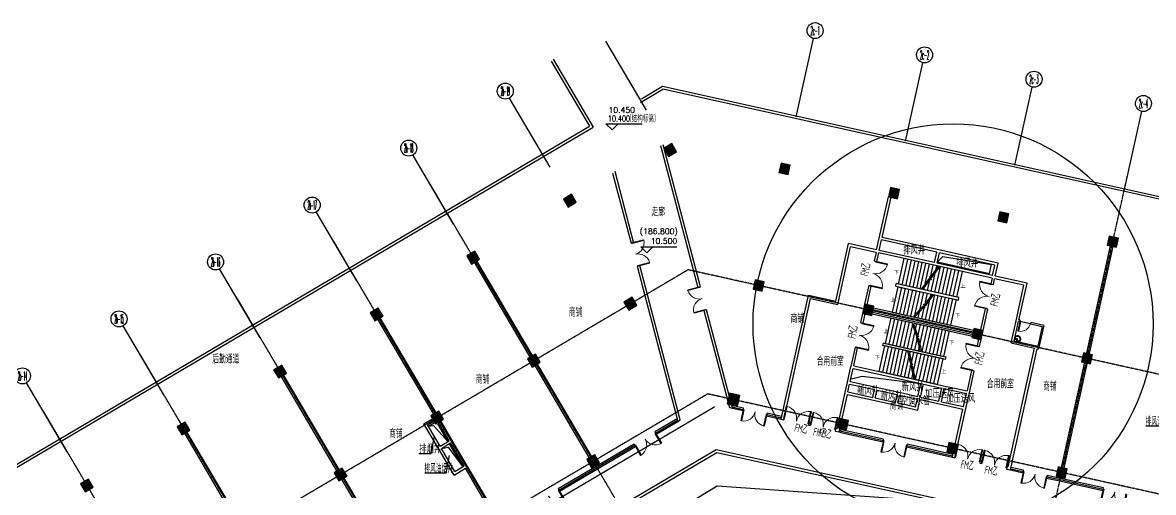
# Model space of a CAD drawing. Header units: metres. Extents: x -605703 to 859526, y 36355 to 746455.
# Drawn here: x -519400 to -434656, y 711287 to 746455 of the extents above; entities that cross this region are included whole.
import ezdxf
from ezdxf.enums import TextEntityAlignment as Align

# ---------------------------------------------------------------- set-up
doc = ezdxf.new("R2010")
doc.units = ezdxf.units.M
doc.linetypes.add('CENTER2', pattern=[2.541, 1.587, -0.318, 0.318, -0.318])
for name, color, linetype in [('ACS-JZ', 1, 'Continuous'), ('AXIS', 3, 'Continuous'), ('AXIS_TEXT', 7, 'Continuous'), ('COLUMN', 2, 'Continuous'), ('DIM_ELEV', 3, 'Continuous'), ('DOTE', 251, 'CENTER2'), ('J-STAIR', 163, 'Continuous'), ('J-TEXT', 7, 'Continuous'), ('j-WINDOW_TEXT', 7, 'Continuous'), ('LVTRY', 6, 'Continuous'), ('PUB_DIM', 3, 'Continuous'), ('PUB_HATCH', 8, 'Continuous'), ('PUB_TEXT', 7, 'Continuous'), ('S-看线', 5, 'Continuous'), ('STAIR', 3, 'Continuous'), ('WALL', 2, 'Continuous'), ('WINDOW', 4, 'Continuous'), ('栏杆', 6, 'Continuous')]:
    doc.layers.add(name, color=color, linetype=linetype)
doc.styles.add('_TCH_AXIS', font='COMPLEX', dxfattribs={"bigfont": 'GBCBIG'})
doc.styles.add('_TCH_DIM', font='simplex_.ttf', dxfattribs={"bigfont": 'GBCBIG'})
doc.styles.add('COMPLEX', font='COMPLEX')
doc.styles.add('mobin', font='ros.shx', dxfattribs={"width": 0.55, "bigfont": 'hzdf2.shx'})
doc.styles.add('探索者', font='tssdeng.shx', dxfattribs={"width": 0.65, "bigfont": 'tssdchn.shx'})

# ---------------------------------------------------------------- blocks, each defined once
blk = doc.blocks.new('$DorLib2D$00000002')
at = {"color": 0}
for p, q in [((-0.5, 0), (-0.5, 0.4875)), ((-0.475, 0.4875), (-0.5, 0.4875)), ((-0.475, 0), (-0.475, 0.4875)), ((0.475, 0), (0.475, 0.4875)), ((0.475, 0.4875), (0.5, 0.4875)), ((0.5, 0), (0.5, 0.4875)), ((-0.5, 0), (-0.475, 0)), ((0.5, 0), (0.475, 0))]:
    blk.add_line(p, q, dxfattribs=at)
at = {"color": 0, "lineweight": 13}
for centre, start, end in [((-0.4875, 0), 0, 88.53072), ((0.4875, 0), 91.46928, 180)]:
    blk.add_arc(centre, 0.4875, start, end, dxfattribs=at)
blk = doc.blocks.new('_AXISO')
blk.add_circle((0, 0), 0.5)
at = {"layer": 'AXIS_TEXT', "style": 'COMPLEX', "width": 1.041667}
blk.add_attdef('A', text='', height=0.56, dxfattribs=at).set_placement((-0.25, -0.28), (0.25, -0.28), align=Align.FIT)
blk = doc.blocks.new('$TCHSYS$DOOR2D')
for p, q in [((0.45, 0.975), (0.5, 0.975)), ((0.45, 0), (0.45, 0.975)), ((0.5, 0), (0.45, 0)), ((0.5, 0), (0.5, 0.975))]:
    blk.add_line(p, q)
at = {"lineweight": 13}
blk.add_arc((0.475, 0), 0.975, 91.46928, 180, dxfattribs=at)
blk = doc.blocks.new('$plan$00000345')
at = {"color": 6}
for q in [(0, -393), (392, 0)]:
    blk.add_line((0, 0), q, dxfattribs=at)
for centre, radius in [((48, -168), 19), ((175, -175), 34.6), ((168, -48), 19)]:
    blk.add_circle(centre, radius, dxfattribs=at)
at = {"color": 6, "lineweight": 13}
for centre, radius in [((48, -168), 10), ((175, -175), 26.5), ((168, -48), 10)]:
    blk.add_circle(centre, radius, dxfattribs=at)
at = {"color": 6}
for centre, radius, start, end in [((161, -163), 282, 235.02413, 35.23469), ((136, -292), 100, 155.61574, 251.56511), ((418, -420), 410, 114.38426, 155.61574), ((174, -176), 222, 251.56511, 18.43489), ((290, -138), 100, 18.43489, 114.38426)]:
    blk.add_arc(centre, radius, start, end, dxfattribs=at)
at = {"color": 6, "width": 0.8, "flags": 9}
for tag in ['XSIZE', 'YSIZE']:
    blk.add_attdef(tag, (0, 0), '', height=0.5, dxfattribs=at)
blk = doc.blocks.new('_FZH')
blk.add_lwpolyline([(-0.5, -0.5), (0.5, -0.5), (0.5, 0.5), (-0.5, 0.5)], close=True)
at = {"layer": 'PUB_HATCH'}
blk.add_solid([(-0.5, -0.5), (0.5, -0.5), (-0.5, 0.5), (0.5, 0.5)], dxfattribs=at)

msp = doc.modelspace()

# ---------------------------------------------------------------- linework, layer by layer
at = {"ltscale": 4, "extrusion": (-1.1827e-23, -1.32164e-09, 1), "elevation": 0}
msp.add_lwpolyline([(-477314, 705727), (-467352, 711767), (-450966, 710617)], dxfattribs=at)
at = {"layer": 'ACS-JZ', "ltscale": 4, "extrusion": (-1.1827e-23, -1.32164e-09, 1)}
msp.add_circle((-449669, 723884, 0), 14988, dxfattribs=at)
at = {"layer": 'AXIS', "extrusion": (-1.1827e-23, -1.32164e-09, 1)}
for p, q in [((-472637, 739902, 0), (-475682, 745072, 0)), ((-461432, 739411, 0), (-460133, 745269, 0)), ((-453231, 737593, 0), (-451933, 743451, 0)), ((-445030, 735775, 0), (-443732, 741633, 0)), ((-479875, 735639, 0), (-482920, 740809, 0)), ((-436829, 733957, 0), (-435531, 739815, 0)), ((-487112, 731376, 0), (-490158, 736545, 0)), ((-494350, 727112, 0), (-497395, 732282, 0)), ((-501588, 722849, 0), (-504633, 728019, 0)), ((-508825, 718585, 0), (-511871, 723755, 0)), ((-516063, 714322, 0), (-519108, 719492, 0))]:
    msp.add_line(p, q, dxfattribs=at)
at = {"layer": 'DIM_ELEV', "extrusion": (-1.1827e-23, -1.32164e-09, 1)}
for p, q in [((-475229, 738436, 0), (-475679, 738886, 0)), ((-475679, 738886, 0), (-472979, 738886, 0)), ((-475229, 738436, 0), (-474779, 738886, 0)), ((-472613, 729219, 0), (-473063, 729669, 0)), ((-473063, 729669, 0), (-470363, 729669, 0)), ((-472613, 729219, 0), (-472163, 729669, 0))]:
    msp.add_line(p, q, dxfattribs=at)
at = {"layer": 'DOTE', "extrusion": (-1.1827e-23, -1.32164e-09, 1)}
for p, q in [((-447163, 687342, 0), (-436596, 735010, 0)), ((-488883, 734381, 0), (-467868, 698706, 0)), ((-496120, 730117, 0), (-470613, 686815, 0)), ((-591829, 655919, 0), (-469548, 727950, 0)), ((-305429, 691567, 0), (-469548, 727950, 0)), ((-503358, 725854, 0), (-477865, 682577, 0)), ((-510595, 721590, 0), (-485140, 678376, 0)), ((-587388, 648379, 0), (-468077, 718661, 0)), ((-336123, 689409, 0), (-468077, 718661, 0)), ((-586830, 647432, 0), (-467519, 717713, 0)), ((-517833, 717327, 0), (-492377, 674113, 0))]:
    msp.add_line(p, q, dxfattribs=at)
at = {"layer": 'J-STAIR', "ltscale": 4, "extrusion": (-1.1827e-23, -1.32164e-09, 1)}
for p, q in [((-455740, 724658, 0), (-448223, 722991, 0)), ((-455643, 725097, 0), (-448125, 723431, 0)), ((-457283, 719776, 0), (-456487, 719995, 0)), ((-456487, 719995, 0), (-452082, 719443, 0))]:
    msp.add_line(p, q, dxfattribs=at)
at = {"layer": 'J-STAIR', "ltscale": 4, "extrusion": (-1.1827e-23, -1.32164e-09, 1), "elevation": 0}
for points in [[(-432852, 715858), (-433624, 716236), (-435215, 716236)], [(-488551, 715494), (-488801, 714175), (-489694, 714175)], [(-487426, 714048), (-487677, 712730), (-489268, 712730)]]:
    msp.add_lwpolyline(points, dxfattribs=at)
at = {"layer": 'PUB_DIM', "extrusion": (-1.1827e-23, -1.32164e-09, 1), "elevation": 0}
for points in [[(-453644, 727770, 0, 0, 0), (-452893, 727603, 80, 0, 0), (-452600, 727538, 0, 0, 0)], [(-449223, 726805, 0, 0, 0), (-449974, 726971, 80, 0, 0), (-450267, 727036, 0, 0, 0)], [(-453912, 725712, 0, 0, 0), (-453162, 725546, 80, 0, 0), (-452869, 725481, 0, 0, 0)], [(-449665, 724601, 0, 0, 0), (-450416, 724767, 80, 0, 0), (-450709, 724832, 0, 0, 0)], [(-454432, 723369, 0, 0, 0), (-453681, 723203, 80, 0, 0), (-453388, 723138, 0, 0, 0)], [(-450113, 722582, 0, 0, 0), (-450863, 722748, 80, 0, 0), (-451156, 722813, 0, 0, 0)], [(-455058, 721391, 0, 0, 0), (-454307, 721225, 80, 0, 0), (-454014, 721160, 0, 0, 0)], [(-450644, 720398, 0, 0, 0), (-451394, 720564, 80, 0, 0), (-451687, 720629, 0, 0, 0)]]:
    msp.add_lwpolyline(points, format="xyseb", dxfattribs=at)
at = {"layer": 'S-看线', "ltscale": 4, "extrusion": (-1.1827e-23, -1.32164e-09, 1)}
for p, q in [((-450834, 728538, 0), (-446929, 727672, 0)), ((-446929, 727672, 0), (-446777, 728356, 0))]:
    msp.add_line(p, q, dxfattribs=at)
at = {"layer": 'S-看线', "ltscale": 4, "extrusion": (-1.1827e-23, -1.32164e-09, 1), "elevation": 0}
for points in [[(-450834, 728538), (-450424, 728953), (-446777, 728356)], [(-488988, 716237), (-488558, 716491)], [(-488988, 716237), (-488615, 716296), (-487531, 715093)], [(-488318, 716429), (-487531, 715093)], [(-488011, 714578), (-487505, 714680), (-486415, 713198)], [(-487430, 714921), (-486415, 713198)]]:
    msp.add_lwpolyline(points, dxfattribs=at)
at = {"layer": 'STAIR', "extrusion": (-1.1827e-23, -1.32164e-09, 1)}
for p, q in [((-453762, 726883, 0), (-453340, 728786, 0)), ((-453488, 726822, 0), (-453066, 728726, 0)), ((-448966, 727817, 0), (-453340, 728786, 0)), ((-453215, 726761, 0), (-452793, 728665, 0)), ((-452942, 726701, 0), (-452520, 728605, 0)), ((-452668, 726640, 0), (-452246, 728544, 0)), ((-452395, 726580, 0), (-451973, 728483, 0)), ((-452122, 726519, 0), (-451700, 728423, 0)), ((-451848, 726458, 0), (-451426, 728362, 0)), ((-451575, 726398, 0), (-451153, 728302, 0)), ((-451356, 727401, 0), (-450756, 728192, 0)), ((-451301, 726337, 0), (-450879, 728241, 0)), ((-451260, 727362, 0), (-450648, 728169, 0)), ((-451028, 726277, 0), (-450606, 728180, 0)), ((-450755, 726216, 0), (-450333, 728120, 0)), ((-450481, 726155, 0), (-450059, 728059, 0)), ((-450208, 726095, 0), (-449786, 727999, 0)), ((-452044, 726502, 0), (-451444, 727293, 0)), ((-451936, 726478, 0), (-451348, 727254, 0)), ((-451444, 727293, 0), (-451278, 727225, 0)), ((-451278, 727225, 0), (-451424, 727451, 0)), ((-451424, 727451, 0), (-451260, 727362, 0)), ((-449935, 726034, 0), (-449513, 727938, 0)), ((-449661, 725974, 0), (-449239, 727877, 0)), ((-449388, 725913, 0), (-448966, 727817, 0)), ((-453805, 726687, 0), (-454227, 724784, 0)), ((-453532, 726627, 0), (-453954, 724723, 0)), ((-453805, 726687, 0), (-449431, 725718, 0)), ((-449388, 725913, 0), (-453762, 726883, 0)), ((-453258, 726566, 0), (-453680, 724662, 0)), ((-452985, 726505, 0), (-453407, 724602, 0)), ((-452712, 726445, 0), (-453134, 724541, 0)), ((-452438, 726384, 0), (-452860, 724481, 0)), ((-452165, 726324, 0), (-452587, 724420, 0)), ((-451891, 726263, 0), (-452314, 724359, 0)), ((-451618, 726202, 0), (-452040, 724299, 0)), ((-451812, 725321, 0), (-451212, 726112, 0)), ((-451345, 726142, 0), (-451767, 724238, 0)), ((-451717, 725282, 0), (-451105, 726089, 0)), ((-451071, 726081, 0), (-451493, 724178, 0)), ((-450798, 726021, 0), (-451220, 724117, 0)), ((-450525, 725960, 0), (-450947, 724056, 0)), ((-450251, 725899, 0), (-450673, 723996, 0)), ((-449978, 725839, 0), (-450400, 723935, 0)), ((-449705, 725778, 0), (-450127, 723875, 0)), ((-449431, 725718, 0), (-449853, 723814, 0)), ((-454227, 724784, 0), (-449853, 723814, 0)), ((-452603, 724498, 0), (-451918, 725216, 0)), ((-452499, 724462, 0), (-451827, 725166, 0)), ((-451918, 725216, 0), (-451761, 725130, 0)), ((-451761, 725130, 0), (-451880, 725371, 0)), ((-451880, 725371, 0), (-451717, 725282, 0)), ((-454324, 724344, 0), (-454746, 722440, 0)), ((-454051, 724284, 0), (-454473, 722380, 0)), ((-454324, 724344, 0), (-449951, 723375, 0)), ((-453778, 724223, 0), (-454200, 722319, 0)), ((-453504, 724162, 0), (-453926, 722259, 0)), ((-453231, 724102, 0), (-453653, 722198, 0)), ((-452958, 724041, 0), (-453380, 722137, 0)), ((-452684, 723981, 0), (-453106, 722077, 0)), ((-452411, 723920, 0), (-452833, 722016, 0)), ((-452732, 723917, 0), (-452414, 722976, 0)), ((-452623, 723905, 0), (-452311, 722983, 0)), ((-452138, 723859, 0), (-452560, 721956, 0)), ((-451864, 723799, 0), (-452286, 721895, 0)), ((-451591, 723738, 0), (-452013, 721834, 0)), ((-452236, 722988, 0), (-452446, 722820, 0)), ((-452414, 722976, 0), (-452236, 722988, 0)), ((-451317, 723678, 0), (-451739, 721774, 0)), ((-451044, 723617, 0), (-451466, 721713, 0)), ((-450771, 723556, 0), (-451193, 721653, 0)), ((-450497, 723496, 0), (-450919, 721592, 0)), ((-450224, 723435, 0), (-450646, 721531, 0)), ((-449951, 723375, 0), (-450373, 721471, 0)), ((-455212, 720341, 0), (-454790, 722245, 0)), ((-454938, 720281, 0), (-454516, 722185, 0)), ((-450416, 721276, 0), (-454790, 722245, 0)), ((-454746, 722440, 0), (-450373, 721471, 0)), ((-454665, 720220, 0), (-454243, 722124, 0)), ((-454392, 720160, 0), (-453970, 722063, 0)), ((-452446, 722820, 0), (-452260, 722832, 0)), ((-452363, 722837, 0), (-452153, 721866, 0)), ((-452260, 722832, 0), (-452046, 721842, 0)), ((-454118, 720099, 0), (-453696, 722003, 0)), ((-453845, 720038, 0), (-453423, 721942, 0)), ((-453572, 719978, 0), (-453150, 721882, 0)), ((-453298, 719917, 0), (-452876, 721821, 0)), ((-453072, 721864, 0), (-452862, 720894, 0)), ((-453025, 719857, 0), (-452603, 721760, 0)), ((-452964, 721840, 0), (-452759, 720889, 0)), ((-452752, 719796, 0), (-452330, 721700, 0)), ((-452478, 719735, 0), (-452056, 721639, 0)), ((-452205, 719675, 0), (-451783, 721579, 0)), ((-451931, 719614, 0), (-451509, 721518, 0)), ((-451658, 719554, 0), (-451236, 721457, 0)), ((-451385, 719493, 0), (-450963, 721397, 0)), ((-451111, 719432, 0), (-450689, 721336, 0)), ((-450838, 719372, 0), (-450416, 721276, 0)), ((-450838, 719372, 0), (-455212, 720341, 0)), ((-452684, 720885, 0), (-452912, 720742, 0)), ((-452912, 720742, 0), (-452725, 720754, 0)), ((-452862, 720894, 0), (-452684, 720885, 0)), ((-452829, 720759, 0), (-452619, 719788, 0)), ((-452725, 720754, 0), (-452512, 719764, 0))]:
    msp.add_line(p, q, dxfattribs=at)
at = {"layer": 'STAIR', "color": 2, "extrusion": (-1.1827e-23, -1.32164e-09, 1)}
for p, q in [((-453966, 726723, 0), (-453923, 726918, 0)), ((-453966, 726723, 0), (-449270, 725682, 0)), ((-449227, 725877, 0), (-453923, 726918, 0)), ((-449270, 725682, 0), (-449227, 725877, 0)), ((-454908, 722476, 0), (-454951, 722281, 0)), ((-450255, 721240, 0), (-454951, 722281, 0)), ((-454908, 722476, 0), (-450212, 721435, 0)), ((-450212, 721435, 0), (-450255, 721240, 0))]:
    msp.add_line(p, q, dxfattribs=at)
at = {"layer": 'WALL', "extrusion": (-1.1827e-23, -1.32164e-09, 1)}
for p, q in [((-468600, 726685, 0), (-471392, 737297, 0)), ((-471585, 737246, 0), (-468793, 726634, 0)), ((-475181, 735193, 0), (-473803, 729956, 0)), ((-473610, 730007, 0), (-475002, 735298, 0)), ((-455201, 730326, 0), (-454514, 733425, 0)), ((-454984, 730380, 0), (-454318, 733382, 0)), ((-473803, 729956, 0), (-473610, 730007, 0)), ((-458452, 725592, 0), (-457495, 729912, 0)), ((-458300, 725354, 0), (-457343, 729674, 0)), ((-455395, 729447, 0), (-457495, 729912, 0)), ((-455439, 729252, 0), (-457343, 729674, 0)), ((-455395, 729447, 0), (-455201, 730326, 0)), ((-455200, 729404, 0), (-455027, 730185, 0)), ((-450878, 729265, 0), (-455027, 730185, 0)), ((-450737, 729438, 0), (-454984, 730380, 0)), ((-441720, 712357, 0), (-437868, 729735, 0)), ((-441525, 712314, 0), (-437672, 729692, 0)), ((-455439, 729252, 0), (-455579, 728620, 0)), ((-455384, 728577, 0), (-455243, 729208, 0)), ((-450997, 728267, 0), (-455243, 729208, 0)), ((-451051, 728484, 0), (-455200, 729404, 0)), ((-451051, 728484, 0), (-450878, 729265, 0)), ((-450856, 728441, 0), (-450683, 729222, 0)), ((-446295, 728454, 0), (-450737, 729438, 0)), ((-446533, 728302, 0), (-450683, 729222, 0)), ((-476506, 713173, 0), (-485540, 728510, 0)), ((-476334, 713275, 0), (-485368, 728611, 0)), ((-473152, 728266, 0), (-473346, 728215, 0)), ((-473346, 728215, 0), (-470291, 716603, 0)), ((-470112, 716708, 0), (-473152, 728266, 0)), ((-455579, 728620, 0), (-455384, 728577, 0)), ((-446750, 727325, 0), (-450997, 728267, 0)), ((-446706, 727521, 0), (-450856, 728441, 0)), ((-446706, 727521, 0), (-446533, 728302, 0)), ((-446511, 727477, 0), (-446295, 728454, 0)), ((-446750, 727325, 0), (-446846, 726892, 0)), ((-446650, 726849, 0), (-446554, 727282, 0)), ((-444358, 726795, 0), (-446554, 727282, 0)), ((-444119, 726947, 0), (-446511, 727477, 0)), ((-468793, 726634, 0), (-468600, 726685, 0)), ((-455990, 726765, 0), (-456299, 725371, 0)), ((-456104, 725328, 0), (-455795, 726722, 0)), ((-455795, 726722, 0), (-455990, 726765, 0)), ((-446846, 726892, 0), (-446650, 726849, 0)), ((-444948, 724135, 0), (-444358, 726795, 0)), ((-444731, 724189, 0), (-444119, 726947, 0)), ((-462558, 716772, 0), (-460502, 726047, 0)), ((-462363, 716728, 0), (-460350, 725808, 0)), ((-460502, 726047, 0), (-458452, 725592, 0)), ((-460350, 725808, 0), (-458300, 725354, 0)), ((-468142, 724944, 0), (-468336, 724893, 0)), ((-468336, 724893, 0), (-466425, 717629, 0)), ((-466205, 717580, 0), (-468142, 724944, 0)), ((-456451, 724687, 0), (-456602, 724004, 0)), ((-456407, 723961, 0), (-456255, 724644, 0)), ((-455713, 724780, 0), (-448196, 723114, 0)), ((-455670, 724975, 0), (-448152, 723309, 0)), ((-447257, 725037, 0), (-447610, 723445, 0)), ((-447415, 723401, 0), (-447062, 724994, 0)), ((-447062, 724994, 0), (-447257, 725037, 0)), ((-488591, 717138, 0), (-492778, 724246, 0)), ((-488419, 717240, 0), (-492606, 724348, 0)), ((-456602, 724004, 0), (-456407, 723961, 0)), ((-445315, 722475, 0), (-444948, 724135, 0)), ((-445077, 722627, 0), (-444752, 724091, 0)), ((-444752, 724091, 0), (-444655, 724070, 0)), ((-444633, 724167, 0), (-444731, 724189, 0)), ((-444655, 724070, 0), (-444633, 724167, 0)), ((-443852, 723994, 0), (-443874, 723897, 0)), ((-443874, 723897, 0), (-442995, 723702, 0)), ((-442876, 723778, 0), (-443852, 723994, 0)), ((-442876, 723778, 0), (-443265, 722021, 0)), ((-442995, 723702, 0), (-443320, 722237, 0)), ((-457013, 722149, 0), (-457332, 720709, 0)), ((-457116, 720763, 0), (-456818, 722106, 0)), ((-456818, 722106, 0), (-457013, 722149, 0)), ((-447761, 722761, 0), (-447874, 722256, 0)), ((-447874, 722256, 0), (-447678, 722213, 0)), ((-447678, 722213, 0), (-447566, 722718, 0)), ((-445528, 713201, 0), (-443558, 722085, 0)), ((-445376, 712963, 0), (-443363, 722042, 0)), ((-445315, 722475, 0), (-443558, 722085, 0)), ((-445077, 722627, 0), (-443417, 722259, 0)), ((-443417, 722259, 0), (-443320, 722237, 0)), ((-443363, 722042, 0), (-443265, 722021, 0)), ((-457592, 719537, 0), (-457332, 720709, 0)), ((-457375, 719592, 0), (-457159, 720568, 0)), ((-457159, 720568, 0), (-452082, 719443, 0)), ((-457116, 720763, 0), (-451941, 719616, 0)), ((-448285, 720401, 0), (-448622, 718880, 0)), ((-448448, 718740, 0), (-448089, 720358, 0)), ((-448089, 720358, 0), (-448285, 720401, 0)), ((-490982, 704647, 0), (-500016, 719983, 0)), ((-490809, 704748, 0), (-499843, 720084, 0)), ((-457765, 718756, 0), (-457592, 719537, 0)), ((-457375, 719592, 0), (-455423, 719159, 0)), ((-451941, 719616, 0), (-450379, 719270, 0)), ((-458366, 716047, 0), (-457765, 718756, 0)), ((-457548, 718811, 0), (-457419, 719397, 0)), ((-457548, 718811, 0), (-455693, 718400, 0)), ((-457419, 719397, 0), (-455564, 718985, 0)), ((-455693, 718400, 0), (-455564, 718985, 0)), ((-455498, 718356, 0), (-455368, 718942, 0)), ((-455423, 719159, 0), (-453714, 718780, 0)), ((-455368, 718942, 0), (-453855, 718607, 0)), ((-453714, 718780, 0), (-452299, 718466, 0)), ((-452299, 718466, 0), (-452082, 719443, 0)), ((-452103, 718423, 0), (-451887, 719399, 0)), ((-451887, 719399, 0), (-450520, 719096, 0)), ((-450736, 718120, 0), (-450520, 719096, 0)), ((-450541, 718077, 0), (-450325, 719053, 0)), ((-450379, 719270, 0), (-448622, 718880, 0)), ((-450325, 719053, 0), (-448665, 718685, 0)), ((-448882, 717709, 0), (-448665, 718685, 0)), ((-448708, 717568, 0), (-448448, 718740, 0)), ((-458214, 715809, 0), (-457592, 718616, 0)), ((-457592, 718616, 0), (-455639, 718183, 0)), ((-455639, 718183, 0), (-453931, 717804, 0)), ((-455498, 718356, 0), (-453985, 718021, 0)), ((-453985, 718021, 0), (-453855, 718607, 0)), ((-453931, 717804, 0), (-452320, 717447, 0)), ((-453790, 717978, 0), (-453660, 718563, 0)), ((-453790, 717978, 0), (-452472, 717685, 0)), ((-453660, 718563, 0), (-452342, 718271, 0)), ((-452472, 717685, 0), (-452342, 718271, 0)), ((-452320, 717447, 0), (-452147, 718228, 0)), ((-452147, 718228, 0), (-450682, 717903, 0)), ((-452103, 718423, 0), (-450736, 718120, 0)), ((-450682, 717903, 0), (-448925, 717514, 0)), ((-450541, 718077, 0), (-448882, 717709, 0)), ((-466425, 717629, 0), (-466205, 717580, 0)), ((-449504, 714902, 0), (-448925, 717514, 0)), ((-449308, 714859, 0), (-448708, 717568, 0)), ((-489326, 716416, 0), (-488680, 716796, 0)), ((-488234, 714563, 0), (-489326, 716416, 0)), ((-489052, 716345, 0), (-488578, 716624, 0)), ((-488113, 714751, 0), (-489052, 716345, 0)), ((-487424, 715157, 0), (-488236, 716535, 0)), ((-487201, 715172, 0), (-488063, 716637, 0)), ((-470291, 716603, 0), (-470112, 716708, 0)), ((-462558, 716772, 0), (-462363, 716728, 0)), ((-462320, 716924, 0), (-462363, 716728, 0)), ((-460465, 716513, 0), (-460508, 716317, 0)), ((-460508, 716317, 0), (-460362, 716285, 0)), ((-460319, 716480, 0), (-460465, 716513, 0)), ((-460362, 716285, 0), (-460319, 716480, 0)), ((-458122, 715993, 0), (-458100, 716091, 0)), ((-504259, 710636, 0), (-507253, 715719, 0)), ((-504036, 710652, 0), (-507081, 715821, 0)), ((-458464, 716069, 0), (-458507, 715874, 0)), ((-458507, 715874, 0), (-458214, 715809, 0)), ((-458366, 716047, 0), (-458464, 716069, 0)), ((-457927, 715950, 0), (-457905, 716047, 0)), ((-487067, 712581, 0), (-488234, 714563, 0)), ((-488113, 714751, 0), (-487424, 715157, 0)), ((-488011, 714578, 0), (-487322, 714984, 0)), ((-486996, 712855, 0), (-488011, 714578, 0)), ((-486307, 713261, 0), (-487322, 714984, 0)), ((-486084, 713277, 0), (-487201, 715172, 0)), ((-449720, 713926, 0), (-449655, 714219, 0)), ((-449720, 713926, 0), (-449525, 713882, 0)), ((-449525, 713882, 0), (-449460, 714175, 0)), ((-449482, 714078, 0), (-449525, 713882, 0)), ((-447627, 713667, 0), (-447670, 713471, 0)), ((-447480, 713634, 0), (-447627, 713667, 0)), ((-447523, 713439, 0), (-447480, 713634, 0)), ((-487067, 712581, 0), (-486206, 713089, 0)), ((-486996, 712855, 0), (-486307, 713261, 0)), ((-483744, 708910, 0), (-486206, 713089, 0)), ((-483572, 709012, 0), (-486084, 713277, 0)), ((-447670, 713471, 0), (-447523, 713439, 0)), ((-445625, 713223, 0), (-445669, 713028, 0)), ((-445669, 713028, 0), (-445376, 712963, 0)), ((-445528, 713201, 0), (-445625, 713223, 0))]:
    msp.add_line(p, q, dxfattribs=at)
at = {"layer": 'WINDOW', "extrusion": (-1.1827e-23, -1.32164e-09, 1)}
for p, q in [((-443874, 723897, 0), (-444655, 724070, 0)), ((-465366, 717599, 0), (-466262, 717798, 0)), ((-466234, 717689, 0), (-465388, 717501, 0)), ((-466205, 717580, 0), (-465410, 717404, 0)), ((-465410, 717404, 0), (-465366, 717599, 0)), ((-463609, 717210, 0), (-463652, 717014, 0)), ((-463652, 717014, 0), (-462558, 716772, 0)), ((-463631, 717112, 0), (-462537, 716869, 0)), ((-462515, 716967, 0), (-463609, 717210, 0)), ((-470344, 716804, 0), (-472026, 715813, 0)), ((-471975, 715726, 0), (-470317, 716703, 0)), ((-471924, 715640, 0), (-470291, 716603, 0)), ((-472026, 715813, 0), (-471924, 715640, 0)), ((-458214, 715809, 0), (-458068, 715776, 0)), ((-458192, 715906, 0), (-458046, 715874, 0)), ((-458171, 716004, 0), (-458024, 715971, 0)), ((-458068, 715776, 0), (-454915, 715077, 0)), ((-458046, 715874, 0), (-454894, 715175, 0)), ((-454872, 715273, 0), (-458024, 715971, 0)), ((-454915, 715077, 0), (-454872, 715273, 0)), ((-473577, 714899, 0), (-476420, 713224, 0)), ((-476369, 713138, 0), (-473526, 714813, 0)), ((-476319, 713052, 0), (-473475, 714727, 0)), ((-473475, 714727, 0), (-473577, 714899, 0)), ((-453115, 714883, 0), (-453158, 714688, 0)), ((-453158, 714688, 0), (-449720, 713926, 0)), ((-453136, 714785, 0), (-449699, 714023, 0)), ((-449677, 714121, 0), (-453115, 714883, 0)), ((-476420, 713224, 0), (-479263, 711549, 0)), ((-479213, 711463, 0), (-476369, 713138, 0)), ((-479162, 711377, 0), (-476319, 713052, 0)), ((-445376, 712963, 0), (-444423, 712751, 0)), ((-445354, 713060, 0), (-444401, 712849, 0)), ((-444380, 712947, 0), (-445332, 713158, 0)), ((-444423, 712751, 0), (-444380, 712947, 0)), ((-442622, 712557, 0), (-442666, 712362, 0)), ((-442666, 712362, 0), (-441666, 712140, 0)), ((-442644, 712459, 0), (-441644, 712238, 0)), ((-441622, 712335, 0), (-442622, 712557, 0)), ((-441666, 712140, 0), (-438444, 711426, 0)), ((-441644, 712238, 0), (-438422, 711524, 0)), ((-438401, 711621, 0), (-441622, 712335, 0)), ((-479263, 711549, 0), (-479162, 711377, 0)), ((-438444, 711426, 0), (-438401, 711621, 0))]:
    msp.add_line(p, q, dxfattribs=at)
at = {"layer": '栏杆', "ltscale": 1.5, "extrusion": (-1.1827e-23, -1.32164e-09, 1)}
for p, q in [((-479793, 743577, 0), (-476918, 738696, 0)), ((-479646, 743722, 0), (-476644, 738626, 0)), ((-473025, 740757, 0), (-471448, 741686, 0)), ((-471448, 741686, 0), (-293215, 702175, 0)), ((-473096, 740483, 0), (-471414, 741474, 0)), ((-293435, 702019, 0), (-471414, 741474, 0)), ((-545574, 698022, 0), (-476644, 738626, 0)), ((-545503, 698296, 0), (-476918, 738696, 0))]:
    msp.add_line(p, q, dxfattribs=at)
at = {"layer": '栏杆', "ltscale": 1.5, "extrusion": (-1.1827e-23, -1.32164e-09, 1), "elevation": 0}
for points in [[(-478758, 707785), (-473987, 699686), (-465831, 704489), (-452762, 701592), (-450727, 710769), (-467413, 714468)], [(-478484, 707714), (-473916, 699960), (-465865, 704701), (-452914, 701830), (-450966, 710617), (-467379, 714255)]]:
    msp.add_lwpolyline(points, close=True, dxfattribs=at)

# ---------------------------------------------------------------- block references
at = {"layer": 'AXIS', "extrusion": (-1.1827e-23, -1.32164e-09, 1)}
ref = msp.add_blockref('_AXISO', (-460004, 745855, 0), dxfattribs=dict(at, xscale=1200, yscale=1200, zscale=1200))
ref.add_attrib('A', '2c-1', dxfattribs={"layer": 'AXIS_TEXT', "ltscale": 4, "extrusion": (-1.1827e-23, -1.32164e-09, 1), "height": 678.8, "style": '_TCH_AXIS', "width": 0.283784}).set_placement((-460343, 745515, 0), (-459664, 745515, 0), align=Align.FIT)
ref = msp.add_blockref('_AXISO', (-451803, 744037, 0), dxfattribs=dict(at, xscale=1200, yscale=1200, zscale=1200))
ref.add_attrib('A', '2c-2', dxfattribs={"layer": 'AXIS_TEXT', "ltscale": 4, "extrusion": (-1.1827e-23, -1.32164e-09, 1), "height": 678.8, "style": '_TCH_AXIS', "width": 0.265823}).set_placement((-452142, 743697, 0), (-451463, 743697, 0), align=Align.FIT)
ref = msp.add_blockref('_AXISO', (-443602, 742219, 0), dxfattribs=dict(at, xscale=1200, yscale=1200, zscale=1200))
ref.add_attrib('A', '2c-3', dxfattribs={"layer": 'AXIS_TEXT', "ltscale": 4, "extrusion": (-1.1827e-23, -1.32164e-09, 1), "height": 678.8, "style": '_TCH_AXIS', "width": 0.265823}).set_placement((-443941, 741879, 0), (-443262, 741879, 0), align=Align.FIT)
ref = msp.add_blockref('_AXISO', (-483225, 741326, 0), dxfattribs=dict(at, xscale=1200, yscale=1200, zscale=1200))
ref.add_attrib('A', '2b-19', dxfattribs={"layer": 'AXIS_TEXT', "ltscale": 4, "extrusion": (-1.1827e-23, -1.32164e-09, 1), "height": 678.8, "style": '_TCH_AXIS', "width": 0.21875}).set_placement((-483564, 740986, 0), (-482885, 740986, 0), align=Align.FIT)
ref = msp.add_blockref('_AXISO', (-435401, 740401, 0), dxfattribs=dict(at, xscale=1200, yscale=1200, zscale=1200))
ref.add_attrib('A', '2c-4', dxfattribs={"layer": 'AXIS_TEXT', "ltscale": 4, "extrusion": (-1.1827e-23, -1.32164e-09, 1), "height": 678.8, "style": '_TCH_AXIS', "width": 0.259259}).set_placement((-435740, 740061, 0), (-435061, 740061, 0), align=Align.FIT)
ref = msp.add_blockref('_AXISO', (-490462, 737062, 0), dxfattribs=dict(at, xscale=1200, yscale=1200, zscale=1200))
ref.add_attrib('A', '2b-18', dxfattribs={"layer": 'AXIS_TEXT', "ltscale": 4, "extrusion": (-1.1827e-23, -1.32164e-09, 1), "height": 678.8, "style": '_TCH_AXIS', "width": 0.21875}).set_placement((-490802, 736723, 0), (-490123, 736723, 0), align=Align.FIT)
ref = msp.add_blockref('_AXISO', (-497700, 732799, 0), dxfattribs=dict(at, xscale=1200, yscale=1200, zscale=1200))
ref.add_attrib('A', '2b-17', dxfattribs={"layer": 'AXIS_TEXT', "ltscale": 4, "extrusion": (-1.1827e-23, -1.32164e-09, 1), "height": 678.8, "style": '_TCH_AXIS', "width": 0.21875}).set_placement((-498039, 732460, 0), (-497360, 732460, 0), align=Align.FIT)
ref = msp.add_blockref('_AXISO', (-504938, 728536, 0), dxfattribs=dict(at, xscale=1200, yscale=1200, zscale=1200))
ref.add_attrib('A', '2b-16', dxfattribs={"layer": 'AXIS_TEXT', "ltscale": 4, "extrusion": (-1.1827e-23, -1.32164e-09, 1), "height": 678.8, "style": '_TCH_AXIS', "width": 0.21875}).set_placement((-505277, 728196, 0), (-504598, 728196, 0), align=Align.FIT)
ref = msp.add_blockref('_AXISO', (-512175, 724272, 0), dxfattribs=dict(at, xscale=1200, yscale=1200, zscale=1200))
ref.add_attrib('A', '2b-15', dxfattribs={"layer": 'AXIS_TEXT', "ltscale": 4, "extrusion": (-1.1827e-23, -1.32164e-09, 1), "height": 678.8, "style": '_TCH_AXIS', "width": 0.21875}).set_placement((-512515, 723933, 0), (-511836, 723933, 0), align=Align.FIT)
ref = msp.add_blockref('_AXISO', (-519413, 720009, 0), dxfattribs=dict(at, xscale=1200, yscale=1200, zscale=1200))
ref.add_attrib('A', '2b-14', dxfattribs={"layer": 'AXIS_TEXT', "ltscale": 4, "extrusion": (-1.1827e-23, -1.32164e-09, 1), "height": 678.8, "style": '_TCH_AXIS', "width": 0.214286}).set_placement((-519752, 719669, 0), (-519073, 719669, 0), align=Align.FIT)
at = {"layer": 'COLUMN', "extrusion": (-1.1827e-23, -1.32164e-09, 1)}
for p, xscale, yscale, zscale, rotation in [((-470877, 736915, 0), 699.999999999913, 700, 699.9999999998448, 300.3175674890693), ((-462297, 735509, 0), 700.0000000000416, 700, 699.999999999928, 347.5006742851749), ((-454096, 733691, 0), 699.9999999999409, 699.9999999995343, 699.9999999994733, 347.5006742852121), ((-478394, 733125, 0), 700.0000000001025, 700, 700.0000000000312, 300.5006742857261), ((-445895, 731873, 0), 700.0000000000416, 700.0000000004657, 700.0000000003826, 347.5006742851749), ((-437694, 730055, 0), 699.9999999999409, 699.9999999995343, 699.9999999994733, 347.5006742852121), ((-485632, 728862, 0), 700.0000000002674, 700.0000000004657, 700.0000000005037, 300.5006742856739), ((-464234, 726771, 0), 700.0000000000416, 700, 700.0000000000288, 347.5006742851749), ((-473852, 725414, 0), 699.9999999998662, 700, 700.0000000000312, 300.5006742856933), ((-492869, 724599, 0), 700.0000000002674, 700.0000000004657, 700.0000000004324, 300.5006742856739), ((-456033, 724953, 0), 700.0000000005971, 700, 700.0000000001296, 347.5006742851459), ((-447832, 723135, 0), 699.9999999999409, 700, 699.999999999928, 347.5006742852121), ((-481090, 721151, 0), 699.9999999997013, 700, 699.9999999998662, 300.5006742857454), ((-439631, 721317, 0), 700.0000000004962, 699.9999999995343, 699.9999999994733, 347.5006742851832), ((-500107, 720335, 0), 700.0000000000312, 700, 700.000000000196, 300.5006742856411), ((-466128, 718229, 0), 800.0000000000132, 800, 800.0000000001774, 347.5006742851695), ((-488327, 716888, 0), 699.9999999997013, 700.0000000004657, 700.0000000002674, 300.5006742857454), ((-507345, 716072, 0), 700.0000000001025, 700, 699.9999999997948, 300.5006742857261), ((-457927, 716411, 0), 700.0000000000416, 700, 699.999999999928, 347.5006742851749), ((-449726, 714593, 0), 699.9999999999409, 700.0000000004657, 700.0000000003826, 347.5006742852121), ((-476648, 713612, 0), 699.9999999990638, 700.0000000004657, 700.0000000004324, 300.500674285732), ((-495565, 712624, 0), 699.9999999998662, 700, 700.000000000196, 300.5006742856933), ((-441525, 712775, 0), 699.9999999999409, 699.9999999995343, 699.9999999994733, 347.5006742852121), ((-514582, 711808, 0), 699.999999999465, 700, 699.9999999997948, 300.5006742857126)]:
    msp.add_blockref('_FZH', p, dxfattribs=dict(at, xscale=xscale, yscale=yscale, zscale=zscale, rotation=rotation))
at = {"layer": 'LVTRY', "lineweight": 0, "extrusion": (-1.1827e-23, -1.32164e-09, 1), "yscale": -1, "rotation": 347.5007803208082}
msp.add_blockref('$plan$00000345', (-445077, 722627, 0), dxfattribs=at)
at = {"layer": 'WINDOW', "extrusion": (-1.1827e-23, -1.32164e-09, 1)}
for name, p, xscale, yscale, zscale, rotation in [('$DorLib2D$00000002', (-473478, 729111, 0), 1800.000000000186, -1800, 1800, 104.7378356583834), ('$DorLib2D$00000002', (-455687, 727671, 0), -1900.000000000028, -1900, -1900, 77.50067511090731), ('$DorLib2D$00000002', (-468468, 725789, 0), 1800.000000000157, 1800, 1800, 104.7378356583798), ('$DorLib2D$00000002', (-446954, 725943, 0), -1899.999999999792, -1900, -1900, 257.5006734594282), ('$DorLib2D$00000002', (-456710, 723055, 0), 1900.000000000129, -1900, 1900, 77.50067511089357), ('$TCHSYS$DOOR2D', (-444253, 724032, 0), 800.0000000000027, 800, 800, 167.5007811289287), ('$DorLib2D$00000002', (-447982, 721307, 0), -1900.000000000028, 1900, -1900, 77.50067511090731), ('$DorLib2D$00000002', (-464509, 717307, 0), -1800.000000000035, -1800, -1800, 347.5006751109007), ('$DorLib2D$00000002', (-461414, 716621, 0), -1899.999999999989, -1900, -1900, 167.5006759366034), ('$DorLib2D$00000002', (-459413, 716177, 0), -1899.999999999989, -1900, -1900, 167.5006759366034), ('$DorLib2D$00000002', (-472751, 715270, 0), -1799.999999999941, -1800, -1800, 30.50067428560436), ('$DorLib2D$00000002', (-454015, 714980, 0), -1800.000000000035, -1800, -1800, 347.5006751109007), ('$DorLib2D$00000002', (-448576, 713774, 0), -1899.999999999989, -1900, -1900, 167.5006759366034), ('$DorLib2D$00000002', (-446574, 713331, 0), -1899.999999999989, -1900, -1900, 167.5006759366034), ('$DorLib2D$00000002', (-443523, 712654, 0), -1800.000000000035, -1800, -1800, 347.5006751109007), ('$DorLib2D$00000002', (-479988, 711006, 0), -1800.000000000092, -1800, -1800, 30.50067428560157), ('$DorLib2D$00000002', (-437544, 711329, 0), -1800.000000000035, -1800, -1800, 347.5006751109007)]:
    msp.add_blockref(name, p, dxfattribs=dict(at, xscale=xscale, yscale=yscale, zscale=zscale, rotation=rotation))

# ---------------------------------------------------------------- texts
at = {"layer": 'J-TEXT', "extrusion": (-1.1827e-23, -1.32164e-09, 1), "style": 'mobin'}
for s, width, p in [('走廊', 0.65, (-472267, 731966, 0)), ('商铺', 0.65, (-478470, 724443, 0)), ('商铺', 0.65, (-461841, 723977, 0)), ('后勤通道', 0.65, (-505185, 720947, 0)), ('合用前室', 0.65, (-459888, 720777, 0)), ('商铺', 0.65, (-485441, 719422, 0)), ('合用前室', 0.65, (-447140, 719093, 0)), ('商铺', 0.65, (-442918, 718897, 0)), ('商铺', 0.65, (-454407, 717488, 0)), ('排风油烟井', 0.55, (-435235, 716261, 3000)), ('商铺', 0.65, (-491930, 715361, 0)), ('排风油烟井', 0.55, (-489287, 712754, 3000))]:
    msp.add_text(s, height=600, dxfattribs=dict(at, width=width)).set_placement(p)
at = {"layer": 'J-TEXT', "extrusion": (-1.1827e-23, -1.32164e-09, 1), "width": 0.65}
for s, p in [('排风井', (-453394, 729158, 0)), ('排风井', (-449432, 728187, 3265)), ('新风井', (-453514, 718915, 0)), ('新风井', (-456859, 718633, 3000)), ('新风井', (-455088, 718253, 3000)), ('加压送风', (-451764, 718425, 3000)), ('加压送风', (-450187, 718058, 3000)), ('空调水管', (-453562, 717867, 3000)), ('排烟井', (-489679, 714270, 3000))]:
    msp.add_text(s, height=600, dxfattribs=at).set_placement(p)
at = {"layer": 'j-WINDOW_TEXT', "color": 150, "extrusion": (-1.1827e-23, -1.32164e-09, 1), "style": '探索者', "width": 0.5}
for rotation, p in [(76.37567, (-456044, 727430, 0)), (76.37567, (-446314, 725167, 0)), (76.37567, (-457001, 722760, 0)), (76.37567, (-447494, 720785, 0)), (346.37568, (-461597, 715872, 0)), (348.62567, (-460189, 715545, 0)), (346.37568, (-459806, 715495, 0)), (348.62567, (-449133, 713114, 0)), (348.62567, (-447350, 712699, 0))]:
    msp.add_text('FM乙', height=600, rotation=rotation, dxfattribs=at).set_placement(p)
at = {"layer": 'PUB_TEXT', "extrusion": (-1.1827e-23, -1.32164e-09, 1), "style": '_TCH_DIM'}
for s, height, p in [('10.450', 421.4, (-475491, 739700, 0)), ('(186.800)', 421.4, (-473148, 730622, 0)), ('10.500', 421.4, (-472325, 729894, 0)), ('下', 281, (-454127, 727627, 0)), ('上', 281, (-449126, 726608, 0)), ('上', 281, (-454356, 725559, 0)), ('下', 281, (-449519, 724394, 0)), ('上', 281, (-454875, 723216, 0)), ('下', 281, (-449966, 722374, 0)), ('下', 281, (-455541, 721249, 0)), ('上', 281, (-450546, 720201, 0))]:
    msp.add_text(s, height=height, dxfattribs=at).set_placement(p)
for s, height, width, p in [('10.400', 446.2, 0.705882, (-475530, 739045, 0)), ('（结构标高）', 500, 0.6, (-474180, 739045, 0))]:
    msp.add_text(s, height=height, dxfattribs=dict(at, width=width)).set_placement(p)

doc.saveas('drawing.dxf')
